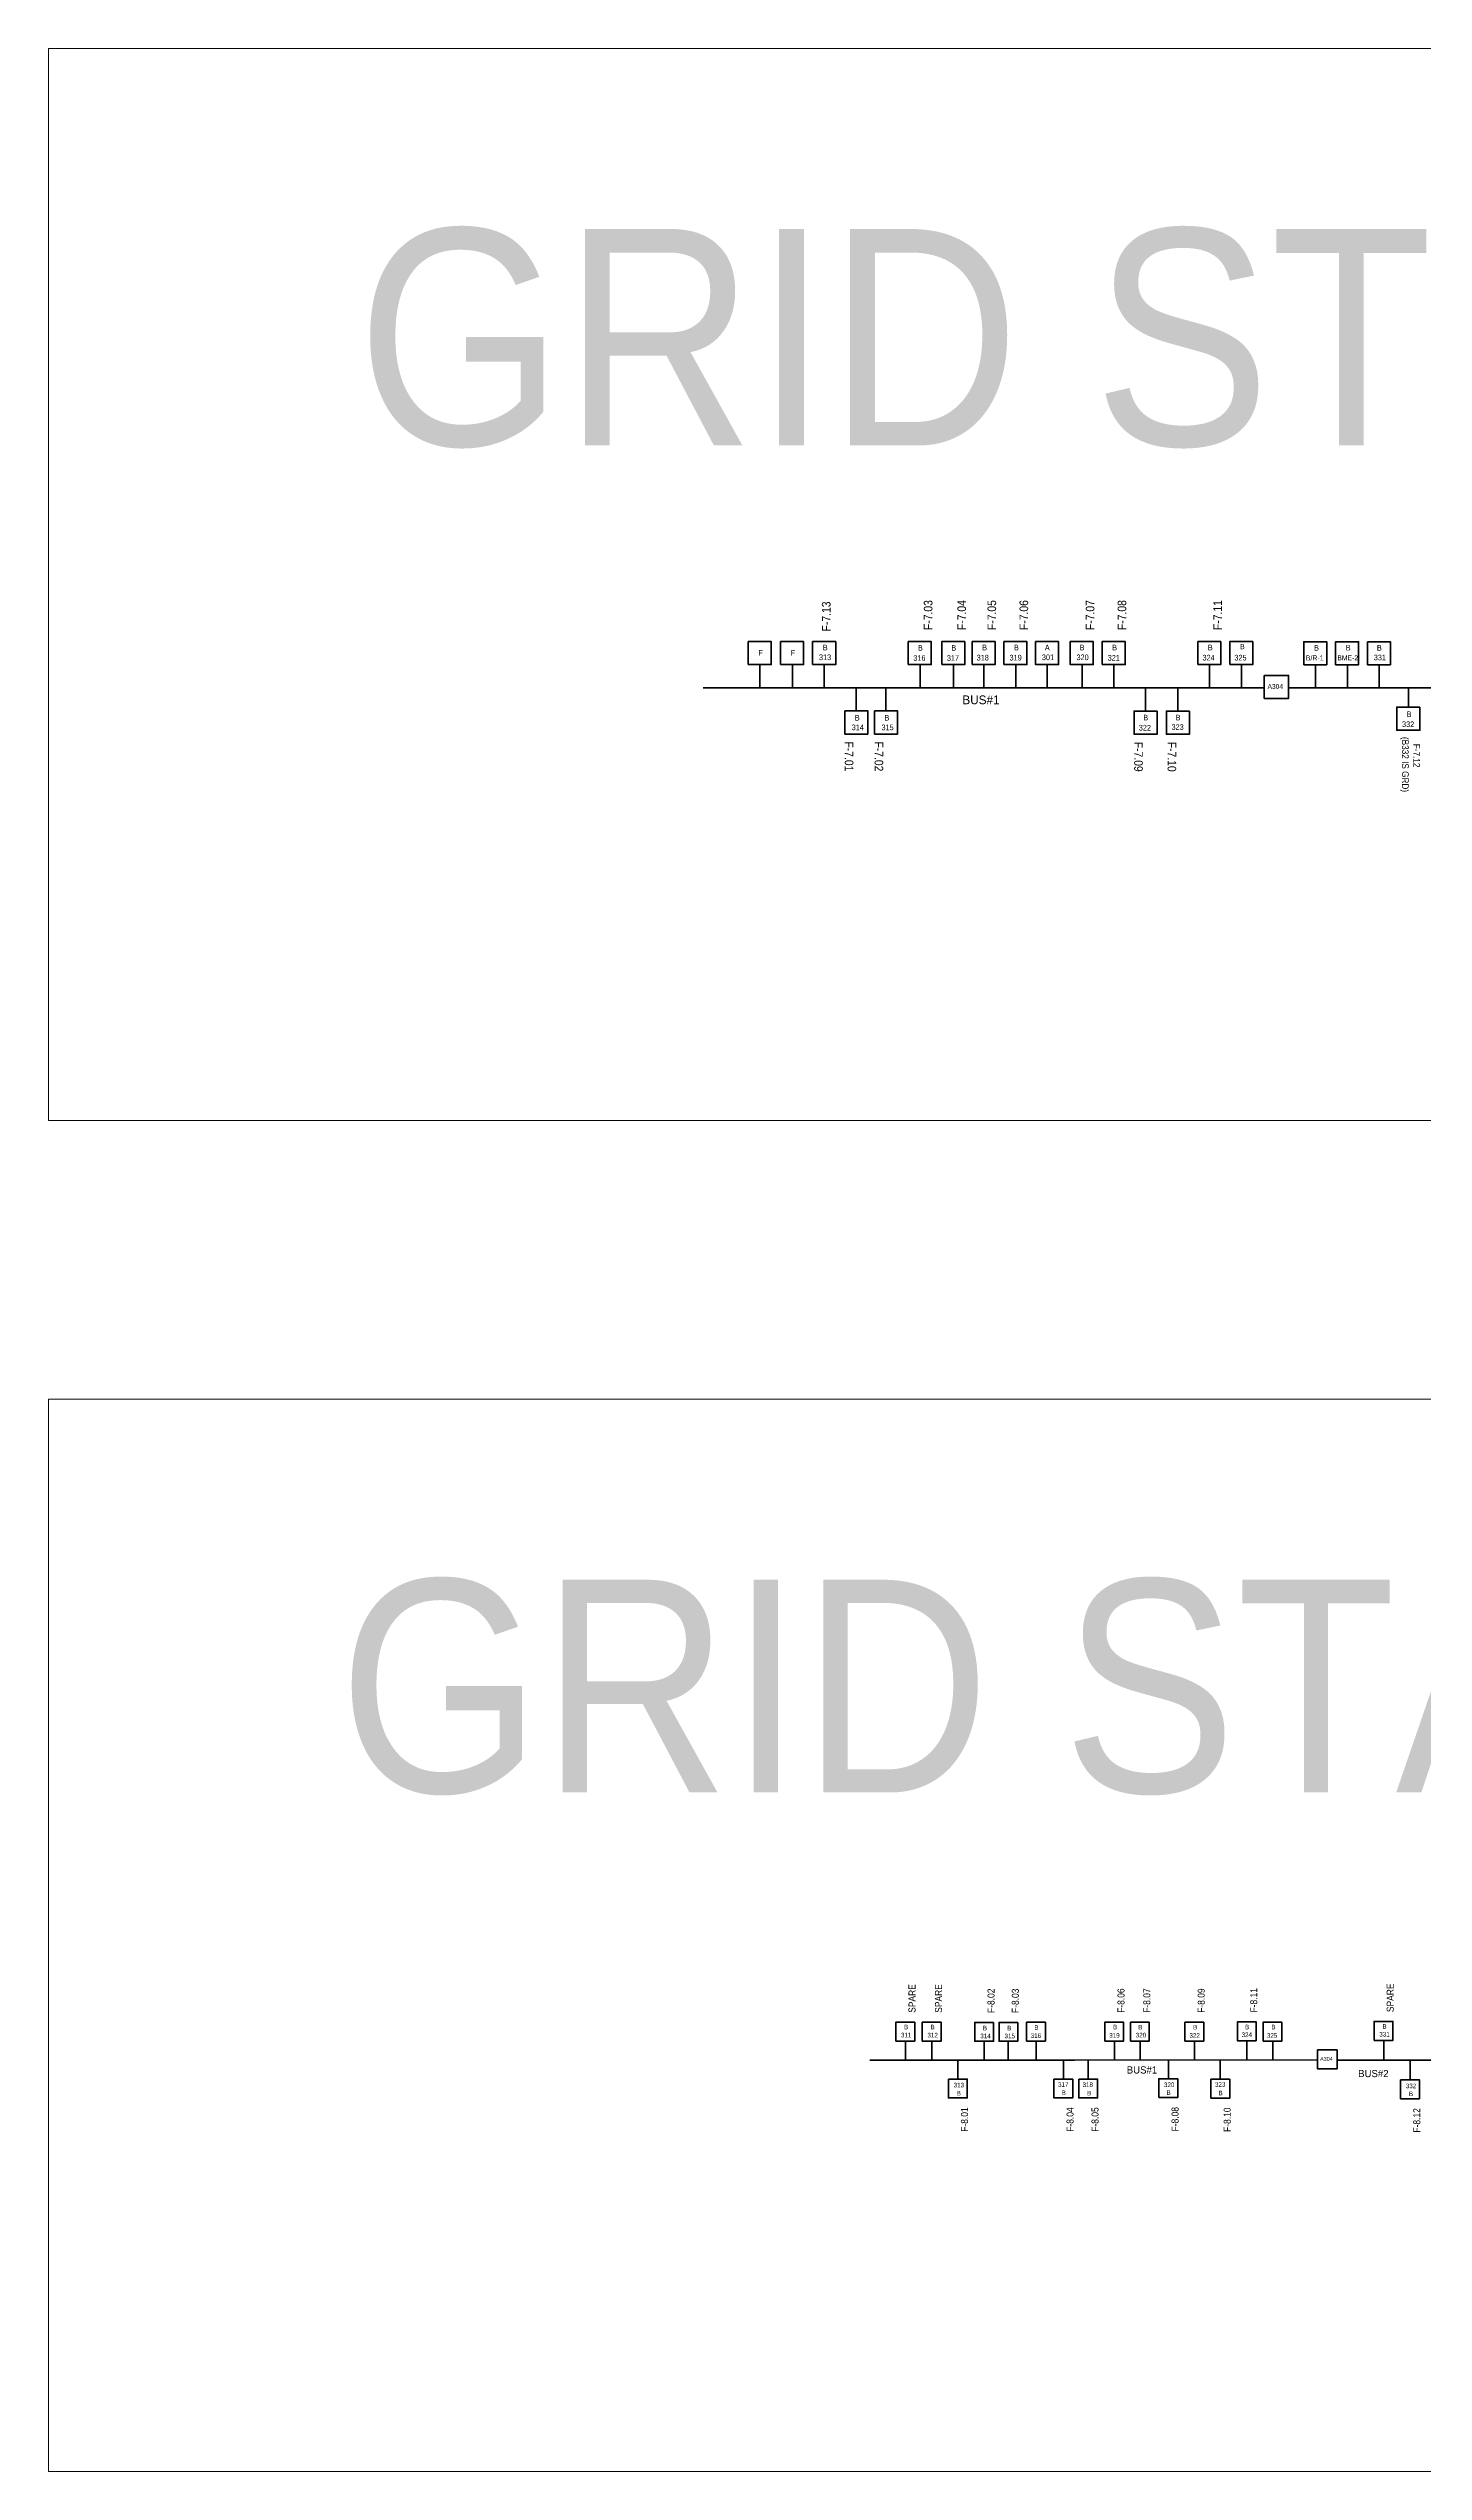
# Model space of a CAD drawing. Header units: metres. Extents: x 65984 to 144644, y -19036 to 23726.
# Drawn here: x 125443 to 126242, y 9839 to 11247 of the extents above; entities that cross this region are included whole.
import ezdxf
from ezdxf.enums import TextEntityAlignment as Align

# ---------------------------------------------------------------- set-up
doc = ezdxf.new("R2010")
doc.units = ezdxf.units.M
doc.header["$MEASUREMENT"] = 0
for name, color, linetype, lineweight in [('d_switch', 95, 'Continuous', 40), ('GRID STATION  04', 7, 'Continuous', 40), ('GRID STATION 01', 7, 'Continuous', 40), ('O H MAIN FEEDER', 4, 'Continuous', 100)]:
    doc.layers.add(name, color=color, linetype=linetype, lineweight=lineweight)
doc.styles.add('NASKHF', font='naskhf.shx', dxfattribs={"height": 8})
doc.styles.add('Style-Arial', font='arial.ttf')
doc.styles.add('Style-msdefault', font='msdefault.shx')

# ---------------------------------------------------------------- blocks, each defined once
blk = doc.blocks.new('*U1378')
at = {"layer": 'GRID STATION  04', "color": 251, "linetype": 'Continuous', "lineweight": 70, "ltscale": 0.585967, "flags": 128}
blk.add_lwpolyline([(5.1, 5.1), (5.1, -5.1), (-5.1, -5.1), (-5.1, 5.1)], close=True, dxfattribs=at)
at = {"layer": 'GRID STATION  04', "color": 251, "linetype": 'Continuous', "lineweight": 70, "style": 'Style-msdefault', "width": 0.888889}
for s, p in [('B', (-0.8, 3.2)), ('332', (-2.8, -1.2))]:
    blk.add_text(s, height=2.48, dxfattribs=at).set_placement(p, align=Align.TOP_LEFT)

msp = doc.modelspace()

# ---------------------------------------------------------------- linework, layer by layer
at = {"layer": 'GRID STATION  04', "color": 214, "linetype": 'Continuous', "lineweight": 70, "ltscale": 0.482743}
for p, q in [((125856.5, 10888.9), (125856.5, 10875.5)), ((125875.4, 10888.9), (125875.4, 10875.5)), ((126179.2, 10888.8), (126179.2, 10875.4))]:
    msp.add_line(p, q, dxfattribs=at)
at = {"layer": 'GRID STATION  04', "color": 5, "linetype": 'Continuous', "lineweight": 70, "ltscale": 0.482743}
for p, q in [((125893.9, 10888.9), (125893.9, 10875.5)), ((126197.8, 10888.8), (126197.8, 10875.4))]:
    msp.add_line(p, q, dxfattribs=at)
at = {"layer": 'GRID STATION  04', "color": 121, "linetype": 'Continuous', "lineweight": 70, "ltscale": 0.482743}
for p, q in [((125949.5, 10888.9), (125949.5, 10875.5)), ((125969, 10888.9), (125969, 10875.5)), ((126005.1, 10888.9), (126005.1, 10875.5)), ((126117.7, 10888.9), (126117.7, 10875.5)), ((126136.2, 10888.9), (126136.2, 10875.5)), ((126080.4, 10861.9), (126080.4, 10875.3)), ((126099.2, 10861.9), (126099.2, 10875.3))]:
    msp.add_line(p, q, dxfattribs=at)
at = {"layer": 'GRID STATION  04', "color": 157, "linetype": 'Continuous', "lineweight": 70, "ltscale": 0.482743}
msp.add_line((125986.6, 10888.9), (125986.6, 10875.5), dxfattribs=at)
at = {"layer": 'GRID STATION  04', "color": 218, "linetype": 'Continuous', "lineweight": 70, "ltscale": 0.482743}
for p, q in [((126023.4, 10875.5), (126023.4, 10888.9)), ((126043.6, 10875.5), (126043.6, 10888.9)), ((126216.3, 10875.4), (126216.3, 10888.8)), ((125912.4, 10875.4), (125912.4, 10862)), ((125929.6, 10875.4), (125929.6, 10862))]:
    msp.add_line(p, q, dxfattribs=at)
at = {"layer": 'GRID STATION  04', "color": 251, "linetype": 'Continuous', "lineweight": 70, "ltscale": 0.482743}
for p, q in [((126062.1, 10888.9), (126062.1, 10875.5)), ((125912.4, 10864.2), (125912.4, 10875.4)), ((125929.6, 10864.2), (125929.6, 10875.4)), ((126233.2, 10864.2), (126233.2, 10875.4))]:
    msp.add_line(p, q, dxfattribs=at)
at = {"layer": 'GRID STATION  04', "color": 121, "linetype": 'Continuous', "lineweight": 211, "ltscale": 0.482743}
for p, q in [((125976.9, 10875.4), (125823.5, 10875.4)), ((126149.5, 10875.5), (125976.7, 10875.4)), ((126327.5, 10875.4), (126163.6, 10875.4))]:
    msp.add_line(p, q, dxfattribs=at)
at = {"layer": 'GRID STATION  04', "color": 214, "linetype": 'Continuous', "lineweight": 70, "ltscale": 0.437972}
for p, q in [((125941, 10089.3), (125941, 10078.2)), ((125956.4, 10089.3), (125956.4, 10078.2)), ((126218.9, 10089.7), (126218.9, 10078.2))]:
    msp.add_line(p, q, dxfattribs=at)
at = {"layer": 'GRID STATION  04', "color": 6, "linetype": 'Continuous', "lineweight": 70, "ltscale": 0.437972}
for p, q in [((125986.7, 10078.2), (125986.7, 10089.2)), ((125986.7, 10087.4), (125986.7, 10078.2))]:
    msp.add_line(p, q, dxfattribs=at)
at = {"layer": 'GRID STATION  04', "color": 1, "linetype": 'Continuous', "lineweight": 70, "ltscale": 0.437972}
for p, q in [((126000.7, 10078.2), (126000.7, 10089.2)), ((126000.7, 10087.4), (126000.7, 10078.2)), ((126123.9, 10067.1), (126123.9, 10078.3))]:
    msp.add_line(p, q, dxfattribs=at)
at = {"layer": 'GRID STATION  04', "color": 121, "linetype": 'Continuous', "lineweight": 70, "ltscale": 0.437972}
for p, q in [((126017, 10089.3), (126017, 10078.2)), ((126154.4, 10089.3), (126154.4, 10078.4))]:
    msp.add_line(p, q, dxfattribs=at)
at = {"layer": 'GRID STATION  04', "color": 2, "linetype": 'Continuous', "lineweight": 70, "ltscale": 0.437972}
msp.add_line((126062.4, 10089.3), (126062.4, 10078.3), dxfattribs=at)
at = {"layer": 'GRID STATION  04', "color": 218, "linetype": 'Continuous', "lineweight": 70, "ltscale": 0.437972}
for p, q in [((126077.4, 10078.3), (126077.4, 10089.3)), ((126093.8, 10078.4), (126093.8, 10067.4))]:
    msp.add_line(p, q, dxfattribs=at)
at = {"layer": 'GRID STATION  04', "color": 30, "linetype": 'Continuous', "lineweight": 70, "ltscale": 0.437972}
msp.add_line((126109, 10089.3), (126109, 10078.4), dxfattribs=at)
at = {"layer": 'GRID STATION  04', "color": 251, "linetype": 'Continuous', "lineweight": 70, "ltscale": 0.437972}
msp.add_line((126139.3, 10089.5), (126139.3, 10078.3), dxfattribs=at)
at = {"layer": 'GRID STATION  04', "color": 121, "linetype": 'Continuous', "lineweight": 211, "ltscale": 0.437972}
for p, q in [((126039.3, 10078.2), (125920.4, 10078.2)), ((126180.3, 10078.3), (126039.1, 10078.2)), ((126447.1, 10078.2), (126191.8, 10078.2))]:
    msp.add_line(p, q, dxfattribs=at)
at = {"layer": 'GRID STATION  04', "color": 94, "linetype": 'Continuous', "lineweight": 70, "ltscale": 0.437972}
msp.add_line((125971.5, 10067.2), (125971.5, 10078.2), dxfattribs=at)
at = {"layer": 'GRID STATION  04', "color": 234, "linetype": 'Continuous', "lineweight": 70, "ltscale": 0.437972}
msp.add_line((126032.9, 10067.2), (126032.9, 10078.2), dxfattribs=at)
at = {"layer": 'GRID STATION  04', "color": 5, "linetype": 'Continuous', "lineweight": 70, "ltscale": 0.437972}
for p, q in [((126047.2, 10067.2), (126047.2, 10078.2)), ((126234.2, 10066.8), (126234.2, 10078.3))]:
    msp.add_line(p, q, dxfattribs=at)
at = {"layer": 'GRID STATION  04', "color": 214, "linetype": 'Continuous', "lineweight": 70, "ltscale": 0.482743, "flags": 128}
for points in [[(125849.7, 10888.9), (125849.7, 10902.3), (125863.1, 10902.3), (125863.1, 10888.9)], [(125868.5, 10888.9), (125868.5, 10902.3), (125881.9, 10902.3), (125881.9, 10888.9)], [(126172.4, 10888.8), (126172.4, 10902.2), (126185.8, 10902.2), (126185.8, 10888.8)]]:
    msp.add_lwpolyline(points, close=True, dxfattribs=at)
at = {"layer": 'GRID STATION  04', "color": 5, "linetype": 'Continuous', "lineweight": 70, "ltscale": 0.482743, "flags": 128}
for points in [[(125887.1, 10888.9), (125887.1, 10902.3), (125900.5, 10902.3), (125900.5, 10888.9)], [(126190.9, 10888.8), (126190.9, 10902.2), (126204.3, 10902.2), (126204.3, 10888.8)]]:
    msp.add_lwpolyline(points, close=True, dxfattribs=at)
at = {"layer": 'GRID STATION  04', "color": 121, "linetype": 'Continuous', "lineweight": 70, "ltscale": 0.482743, "flags": 128}
for points in [[(125942.7, 10888.9), (125942.7, 10902.3), (125956, 10902.3), (125956, 10888.9)], [(125962.1, 10888.9), (125962.1, 10902.3), (125975.5, 10902.3), (125975.5, 10888.9)], [(125998.2, 10888.9), (125998.2, 10902.3), (126011.6, 10902.3), (126011.6, 10888.9)], [(126110.9, 10888.9), (126110.9, 10902.3), (126124.2, 10902.3), (126124.2, 10888.9)], [(126129.4, 10888.9), (126129.4, 10902.3), (126142.8, 10902.3), (126142.8, 10888.9)], [(126087.2, 10861.9), (126087.2, 10848.5), (126073.8, 10848.5), (126073.8, 10861.9)], [(126106, 10861.9), (126106, 10848.5), (126092.6, 10848.5), (126092.6, 10861.9)]]:
    msp.add_lwpolyline(points, close=True, dxfattribs=at)
at = {"layer": 'GRID STATION  04', "color": 157, "linetype": 'Continuous', "lineweight": 70, "ltscale": 0.482743, "flags": 128}
msp.add_lwpolyline([(125979.7, 10888.9), (125979.7, 10902.3), (125993.1, 10902.3), (125993.1, 10888.9)], close=True, dxfattribs=at)
at = {"layer": 'GRID STATION  04', "color": 218, "linetype": 'Continuous', "lineweight": 70, "ltscale": 0.482743, "flags": 128}
for points in [[(126016.6, 10902.3), (126016.6, 10888.9), (126030, 10888.9), (126030, 10902.3)], [(126036.8, 10902.3), (126036.8, 10888.9), (126050.1, 10888.9), (126050.1, 10902.3)], [(126209.5, 10902.2), (126209.5, 10888.8), (126222.8, 10888.8), (126222.8, 10902.2)], [(125919.2, 10848.6), (125919.2, 10862), (125905.9, 10862), (125905.9, 10848.6)], [(125936.5, 10848.6), (125936.5, 10862), (125923.1, 10862), (125923.1, 10848.6)]]:
    msp.add_lwpolyline(points, close=True, dxfattribs=at)
at = {"layer": 'GRID STATION  04', "color": 251, "linetype": 'Continuous', "lineweight": 70, "ltscale": 0.482743, "flags": 128}
msp.add_lwpolyline([(126055.3, 10888.9), (126055.3, 10902.3), (126068.7, 10902.3), (126068.7, 10888.9)], close=True, dxfattribs=at)
at = {"layer": 'GRID STATION  04', "color": 121, "linetype": 'Continuous', "lineweight": 53, "ltscale": 0.482743, "flags": 128}
msp.add_lwpolyline([(126149.5, 10882.6), (126149.5, 10869.3), (126163.6, 10869.3), (126163.6, 10882.6)], close=True, dxfattribs=at)
at = {"layer": 'GRID STATION  04', "color": 214, "linetype": 'Continuous', "lineweight": 70, "ltscale": 0.437972, "flags": 128}
for points in [[(125935.4, 10089.3), (125935.4, 10100.2), (125946.4, 10100.2), (125946.4, 10089.3)], [(125950.8, 10089.3), (125950.8, 10100.2), (125961.8, 10100.2), (125961.8, 10089.3)], [(126213.3, 10089.7), (126213.3, 10100.7), (126224.2, 10100.7), (126224.2, 10089.7)]]:
    msp.add_lwpolyline(points, close=True, dxfattribs=at)
at = {"layer": 'GRID STATION  04', "color": 6, "linetype": 'Continuous', "lineweight": 70, "ltscale": 0.437972, "flags": 128}
msp.add_lwpolyline([(125992.2, 10100.1), (125992.2, 10089.2), (125981.3, 10089.2), (125981.3, 10100.1)], close=True, dxfattribs=at)
at = {"layer": 'GRID STATION  04', "color": 1, "linetype": 'Continuous', "lineweight": 70, "ltscale": 0.437972, "flags": 128}
for points in [[(126006.3, 10100.1), (126006.3, 10089.2), (125995.4, 10089.2), (125995.4, 10100.1)], [(126129.5, 10067.1), (126129.5, 10056.2), (126118.5, 10056.2), (126118.5, 10067.1)]]:
    msp.add_lwpolyline(points, close=True, dxfattribs=at)
at = {"layer": 'GRID STATION  04', "color": 121, "linetype": 'Continuous', "lineweight": 70, "ltscale": 0.437972, "flags": 128}
for points in [[(126011.4, 10089.3), (126011.4, 10100.2), (126022.3, 10100.2), (126022.3, 10089.3)], [(126148.8, 10089.3), (126148.8, 10100.2), (126159.7, 10100.2), (126159.7, 10089.3)]]:
    msp.add_lwpolyline(points, close=True, dxfattribs=at)
at = {"layer": 'GRID STATION  04', "color": 2, "linetype": 'Continuous', "lineweight": 70, "ltscale": 0.437972, "flags": 128}
msp.add_lwpolyline([(126056.8, 10089.3), (126056.8, 10100.2), (126067.7, 10100.2), (126067.7, 10089.3)], close=True, dxfattribs=at)
at = {"layer": 'GRID STATION  04', "color": 218, "linetype": 'Continuous', "lineweight": 70, "ltscale": 0.437972, "flags": 128}
for points in [[(126071.8, 10100.2), (126071.8, 10089.3), (126082.7, 10089.3), (126082.7, 10100.2)], [(126088.2, 10056.5), (126088.2, 10067.4), (126099.2, 10067.4), (126099.2, 10056.5)]]:
    msp.add_lwpolyline(points, close=True, dxfattribs=at)
at = {"layer": 'GRID STATION  04', "color": 30, "linetype": 'Continuous', "lineweight": 70, "ltscale": 0.437972, "flags": 128}
msp.add_lwpolyline([(126103.4, 10089.3), (126103.4, 10100.2), (126114.3, 10100.2), (126114.3, 10089.3)], close=True, dxfattribs=at)
at = {"layer": 'GRID STATION  04', "color": 251, "linetype": 'Continuous', "lineweight": 70, "ltscale": 0.437972, "flags": 128}
msp.add_lwpolyline([(126144.8, 10089.5), (126144.8, 10100.4), (126133.9, 10100.4), (126133.9, 10089.5)], close=True, dxfattribs=at)
at = {"layer": 'GRID STATION  04', "color": 121, "linetype": 'Continuous', "lineweight": 53, "ltscale": 0.437972, "flags": 128}
msp.add_lwpolyline([(126180.3, 10084.2), (126180.3, 10073.2), (126191.8, 10073.2), (126191.8, 10084.2)], close=True, dxfattribs=at)
at = {"layer": 'GRID STATION  04', "color": 94, "linetype": 'Continuous', "lineweight": 70, "ltscale": 0.437972, "flags": 128}
msp.add_lwpolyline([(125966, 10067.2), (125966, 10056.3), (125976.9, 10056.3), (125976.9, 10067.2)], close=True, dxfattribs=at)
at = {"layer": 'GRID STATION  04', "color": 234, "linetype": 'Continuous', "lineweight": 70, "ltscale": 0.437972, "flags": 128}
msp.add_lwpolyline([(126027.3, 10067.2), (126027.3, 10056.3), (126038.2, 10056.3), (126038.2, 10067.2)], close=True, dxfattribs=at)
at = {"layer": 'GRID STATION  04', "color": 5, "linetype": 'Continuous', "lineweight": 70, "ltscale": 0.437972, "flags": 128}
for points in [[(126041.7, 10067.2), (126041.7, 10056.3), (126052.6, 10056.3), (126052.6, 10067.2)], [(126228.7, 10066.8), (126228.7, 10055.8), (126239.6, 10055.8), (126239.6, 10066.8)]]:
    msp.add_lwpolyline(points, close=True, dxfattribs=at)
at = {"layer": 'O H MAIN FEEDER', "color": 140, "linetype": 'Continuous', "lineweight": 13, "flags": 128}
for points in [[(125443.2, 11246.9), (127158.7, 11246.9), (127158.7, 10624), (125443.2, 10624)], [(125443.2, 10462.1), (127158.7, 10462.1), (127158.7, 9839.2), (125443.2, 9839.2)]]:
    msp.add_lwpolyline(points, close=True, dxfattribs=at)

# ---------------------------------------------------------------- block references
at = {"layer": 'GRID STATION  04', "color": 251, "linetype": 'Continuous', "lineweight": 70, "ltscale": 0.585967, "xscale": 1.32074223053781, "yscale": 1.32074223053781, "zscale": 1.32074223053781}
msp.add_blockref('*U1378', (126233.2, 10857.5), dxfattribs=at)

# ---------------------------------------------------------------- texts
at = {"layer": 'd_switch', "color": 2, "linetype": 'Continuous', "lineweight": 30, "style": 'Style-msdefault', "width": 0.9}
for s, height, rotation, p in [('F-7.13', 5, 90, (125892.5, 10908.2)), ('F-7.03', 5, 90, (125951.7, 10909)), ('F-7.04', 5, 90, (125971.2, 10909)), ('F-7.06', 5, 90, (126007.3, 10909)), ('F-7.07', 5, 90, (126045.8, 10909)), ('F-7.08', 5, 90, (126064.3, 10909)), ('F-7.11', 5, 90, (126119.9, 10909)), ('F-7.01', 5, 270, (125910.8, 10844.3)), ('F-7.02', 5, 270, (125928.1, 10844.3)), ('F-7.09', 5, 270, (126078.9, 10844.1)), ('F-7.10', 5, 270, (126098.3, 10844.1)), ('SPARE', 4.08, 90, (125942.8, 10105.7)), ('SPARE', 4.08, 90, (125958.2, 10105.7)), ('SPARE', 4.08, 90, (126220.6, 10106.1)), ('F-8.02', 4.08, 90, (125988.7, 10105.6)), ('F-8.06', 4.08, 90, (126064.2, 10105.7)), ('F-8.07', 4.08, 90, (126079.2, 10105.7))]:
    msp.add_text(s, height=height, rotation=rotation, dxfattribs=at).set_placement(p, align=Align.TOP_LEFT)
at = {"layer": 'd_switch', "color": 157, "linetype": 'Continuous', "lineweight": 30, "style": 'Style-msdefault', "width": 0.9}
msp.add_text('F-7.05', height=5, rotation=90, dxfattribs=at).set_placement((125988.7, 10909), align=Align.TOP_LEFT)
at = {"layer": 'd_switch', "color": 1, "linetype": 'Continuous', "lineweight": 30, "style": 'Style-msdefault', "width": 0.9}
msp.add_text('F-8.03', height=4.08, rotation=90, dxfattribs=at).set_placement((126002.8, 10105.6), align=Align.TOP_LEFT)
at = {"layer": 'd_switch', "color": 30, "linetype": 'Continuous', "lineweight": 30, "style": 'Style-msdefault', "width": 0.9}
msp.add_text('F-8.09', height=4.08, rotation=90, dxfattribs=at).set_placement((126110.8, 10105.7), align=Align.TOP_LEFT)
at = {"layer": 'd_switch', "color": 251, "linetype": 'Continuous', "lineweight": 30, "style": 'Style-msdefault', "width": 0.9}
msp.add_text('F-8.11', height=4.08, rotation=90, dxfattribs=at).set_placement((126141.3, 10105.9), align=Align.TOP_LEFT)
at = {"layer": 'd_switch', "color": 234, "linetype": 'Continuous', "lineweight": 30, "style": 'Style-msdefault', "width": 0.9}
msp.add_text('F-8.04', height=4.08, rotation=90, dxfattribs=at).set_placement((126034.6, 10050.8), align=Align.TOP_RIGHT)
at = {"layer": 'd_switch', "color": 2, "linetype": 'Continuous', "lineweight": 30, "style": 'Style-msdefault', "width": 0.9}
for s, rotation, p in [('F-8.05', 90.0853, (126049.1, 10050.8)), ('F-8.08', 90, (126095.6, 10051))]:
    msp.add_text(s, height=4.08, rotation=rotation, dxfattribs=at).set_placement(p, align=Align.TOP_RIGHT)
at = {"layer": 'd_switch', "color": 94, "linetype": 'Continuous', "lineweight": 30, "style": 'Style-msdefault', "width": 0.9}
msp.add_text('F-8.01', height=4.08, rotation=90, dxfattribs=at).set_placement((125973.3, 10050.8), align=Align.TOP_RIGHT)
at = {"layer": 'd_switch', "color": 1, "linetype": 'Continuous', "lineweight": 30, "style": 'Style-msdefault', "width": 0.9}
msp.add_text('F-8.10', height=4.08, rotation=90, dxfattribs=at).set_placement((126125.9, 10050.7), align=Align.TOP_RIGHT)
at = {"layer": 'd_switch', "color": 5, "linetype": 'Continuous', "lineweight": 30, "style": 'Style-msdefault', "width": 0.9}
msp.add_text('F-8.12', height=4.08, rotation=90, dxfattribs=at).set_placement((126236, 10050.3), align=Align.TOP_RIGHT)
at = {"layer": 'd_switch', "color": 2, "linetype": 'Continuous', "lineweight": 30, "insert": (126240, 10846.9), "char_height": 3.957, "attachment_point": 1, "rotation": 270, "style": 'NASKHF'}
msp.add_mtext('\\Fmsdefault;\\H1x;\\W0.9;   F-7.12\\P(B332 IS GRD)', dxfattribs=at)
at = {"layer": 'GRID STATION  04', "color": 5, "linetype": 'Continuous', "lineweight": 70, "style": 'Style-msdefault', "width": 0.888889}
for s, height, p in [('F', 3.28, (125855.6, 10897.4)), ('F', 3.28, (125874.4, 10897.4)), ('B', 3.28, (125893, 10900.5)), ('B', 3.28, (126196.8, 10900.4)), ('BME-2', 2.92, (126191.9, 10894.3))]:
    msp.add_text(s, height=height, dxfattribs=at).set_placement(p, align=Align.TOP_LEFT)
at = {"layer": 'GRID STATION  04', "color": 121, "linetype": 'Continuous', "lineweight": 70, "style": 'Style-msdefault', "width": 0.888889}
for s, height, p in [('B', 3.28, (125948.3, 10900.3)), ('B', 3.28, (125967.7, 10900.3)), ('B', 3.28, (126004.1, 10900.5)), ('B', 3.28, (126116.7, 10900.5)), ('B', 2.91, (126135.5, 10900.8)), ('316', 3.28, (125945.6, 10894.4)), ('317', 3.28, (125965.1, 10894.4)), ('319', 3.28, (126001.5, 10894.6)), ('324', 3.28, (126113.6, 10894.6)), ('325', 3.28, (126132.1, 10894.6)), ('322', 3.28, (126076.6, 10853.9)), ('B', 3.28, (126079.2, 10859.8)), ('323', 3.28, (126095.6, 10854.3)), ('B', 3.28, (126098, 10859.8))]:
    msp.add_text(s, height=height, dxfattribs=at).set_placement(p, align=Align.TOP_LEFT)
at = {"layer": 'GRID STATION  04', "color": 157, "linetype": 'Continuous', "lineweight": 70, "style": 'Style-msdefault', "width": 0.888889}
for s, p in [('B', (125985.6, 10900.5)), ('318', (125982.4, 10894.6))]:
    msp.add_text(s, height=3.28, dxfattribs=at).set_placement(p, align=Align.TOP_LEFT)
at = {"layer": 'GRID STATION  04', "color": 218, "linetype": 'Continuous', "lineweight": 70, "style": 'Style-msdefault', "width": 0.888889}
for s, p in [('A', (126022, 10900.5)), ('B', (126042.2, 10900.5)), ('B', (126214.9, 10900.3)), ('313', (125890.8, 10894.8)), ('301', (126020.3, 10894.8)), ('320', (126040.4, 10894.8)), ('331', (126213.1, 10894.7)), ('314', (125909.8, 10854.1)), ('B', (125911.6, 10859.7)), ('315', (125927.1, 10854.1)), ('B', (125928.8, 10859.7))]:
    msp.add_text(s, height=3.28, dxfattribs=at).set_placement(p, align=Align.TOP_LEFT)
at = {"layer": 'GRID STATION  04', "color": 251, "linetype": 'Continuous', "lineweight": 70, "style": 'Style-msdefault', "width": 0.888889}
for s, p in [('B', (126061.1, 10900.5)), ('321', (126058.5, 10894.5))]:
    msp.add_text(s, height=3.28, dxfattribs=at).set_placement(p, align=Align.TOP_LEFT)
at = {"layer": 'GRID STATION  04', "color": 214, "linetype": 'Continuous', "lineweight": 70, "style": 'Style-msdefault', "width": 0.888889}
for s, height, p in [('B', 3.28, (126178.4, 10900.3)), ('B/R-1', 2.99, (126173.6, 10894.3))]:
    msp.add_text(s, height=height, dxfattribs=at).set_placement(p, align=Align.TOP_LEFT)
at = {"layer": 'GRID STATION  04', "color": 121, "linetype": 'Continuous', "lineweight": 70, "style": 'Style-msdefault'}
msp.add_text('BUS#1', height=5.1, dxfattribs=at).set_placement((125974.1, 10871), align=Align.TOP_LEFT)
at = {"layer": 'GRID STATION  04', "color": 121, "linetype": 'Continuous', "lineweight": 40, "style": 'Style-msdefault'}
msp.add_text('A304', height=2.78, dxfattribs=at).set_placement((126151.4, 10877.6), align=Align.TOP_LEFT)
at = {"layer": 'GRID STATION  04', "color": 218, "linetype": 'Continuous', "lineweight": 30, "style": 'Style-msdefault', "width": 0.888889}
for s, p in [('311', (125938.4, 10094.1)), ('312', (125953.8, 10094.1)), ('320', (126074.8, 10094.1)), ('B', (126076.2, 10098.7)), ('331', (126216.3, 10094.6))]:
    msp.add_text(s, height=2.68, dxfattribs=at).set_placement(p, align=Align.TOP_LEFT)
at = {"layer": 'GRID STATION  04', "color": 5, "linetype": 'Continuous', "lineweight": 30, "style": 'Style-msdefault', "width": 0.888889}
for p in [(125940.2, 10098.8), (125955.6, 10098.8), (126218.1, 10099.2)]:
    msp.add_text('B', height=2.68, dxfattribs=at).set_placement(p, align=Align.TOP_LEFT)
at = {"layer": 'GRID STATION  04', "color": 6, "linetype": 'Continuous', "lineweight": 30, "style": 'Style-msdefault', "width": 0.888889}
for s, p in [('314', (125984.5, 10093.6)), ('B', (125986, 10098.2))]:
    msp.add_text(s, height=2.68, dxfattribs=at).set_placement(p, align=Align.TOP_LEFT)
at = {"layer": 'GRID STATION  04', "color": 1, "linetype": 'Continuous', "lineweight": 30, "style": 'Style-msdefault', "width": 0.888889}
for s, p in [('315', (125998.6, 10093.6)), ('B', (126000.1, 10098.2))]:
    msp.add_text(s, height=2.68, dxfattribs=at).set_placement(p, align=Align.TOP_LEFT)
at = {"layer": 'GRID STATION  04', "color": 121, "linetype": 'Continuous', "lineweight": 30, "style": 'Style-msdefault', "width": 0.888889}
for s, p in [('316', (126013.8, 10093.8)), ('B', (126015.9, 10098.6)), ('325', (126151, 10093.9)), ('B', (126153.6, 10098.8))]:
    msp.add_text(s, height=2.68, dxfattribs=at).set_placement(p, align=Align.TOP_LEFT)
at = {"layer": 'GRID STATION  04', "color": 2, "linetype": 'Continuous', "lineweight": 30, "style": 'Style-msdefault', "width": 0.888889}
for s, p in [('319', (126059.4, 10093.9)), ('B', (126061.6, 10098.8))]:
    msp.add_text(s, height=2.68, dxfattribs=at).set_placement(p, align=Align.TOP_LEFT)
at = {"layer": 'GRID STATION  04', "color": 30, "linetype": 'Continuous', "lineweight": 30, "style": 'Style-msdefault', "width": 0.888889}
for s, p in [('322', (126106, 10093.9)), ('B', (126108.1, 10098.7))]:
    msp.add_text(s, height=2.68, dxfattribs=at).set_placement(p, align=Align.TOP_LEFT)
at = {"layer": 'GRID STATION  04', "color": 251, "linetype": 'Continuous', "lineweight": 30, "style": 'Style-msdefault', "width": 0.888889}
for s, p in [('324', (126136.3, 10094.3)), ('B', (126138.3, 10098.8))]:
    msp.add_text(s, height=2.68, dxfattribs=at).set_placement(p, align=Align.TOP_LEFT)
at = {"layer": 'GRID STATION  04', "color": 121, "linetype": 'Continuous', "lineweight": 30, "style": 'Style-msdefault'}
for s, height, p in [('A304', 2.27, (126181.9, 10080.1)), ('BUS#1', 4.17, (126069.6, 10074.6)), ('BUS#2', 4.17, (126204, 10072.5))]:
    msp.add_text(s, height=height, dxfattribs=at).set_placement(p, align=Align.TOP_LEFT)
at = {"layer": 'GRID STATION  04', "color": 94, "linetype": 'Continuous', "lineweight": 30, "style": 'Style-msdefault', "width": 0.888889}
for s, p in [('313', (125969, 10062.4)), ('B', (125970.8, 10057.7))]:
    msp.add_text(s, height=2.68, dxfattribs=at).set_placement(p)
at = {"layer": 'GRID STATION  04', "color": 234, "linetype": 'Continuous', "lineweight": 30, "style": 'Style-msdefault', "width": 0.888889}
for s, p in [('317', (126029.7, 10062.7)), ('B', (126031.8, 10057.9))]:
    msp.add_text(s, height=2.68, dxfattribs=at).set_placement(p)
at = {"layer": 'GRID STATION  04', "color": 5, "linetype": 'Continuous', "lineweight": 30, "style": 'Style-msdefault', "width": 0.888889}
for s, p in [('318', (126043.9, 10062.6)), ('B', (126046.5, 10057.7))]:
    msp.add_text(s, height=2.68, rotation=0.0853, dxfattribs=at).set_placement(p)
at = {"layer": 'GRID STATION  04', "color": 218, "linetype": 'Continuous', "lineweight": 30, "style": 'Style-msdefault', "width": 0.888889}
for s, p in [('320', (126091.2, 10062.6)), ('B', (126092.7, 10058))]:
    msp.add_text(s, height=2.68, dxfattribs=at).set_placement(p)
at = {"layer": 'GRID STATION  04', "color": 1, "linetype": 'Continuous', "lineweight": 30, "style": 'Style-msdefault', "width": 0.888889}
for s, p in [('323', (126120.8, 10062.7)), ('B', (126122.9, 10057.8))]:
    msp.add_text(s, height=2.68, dxfattribs=at).set_placement(p)
at = {"layer": 'GRID STATION  04', "color": 5, "linetype": 'Continuous', "lineweight": 30, "style": 'Style-msdefault', "width": 0.888889}
for s, p in [('332', (126231.7, 10061.9)), ('B', (126233.5, 10057.3))]:
    msp.add_text(s, height=2.68, dxfattribs=at).set_placement(p)
at = {"layer": 'GRID STATION 01', "linetype": 'Continuous', "lineweight": 40, "style": 'Style-Arial', "width": 0.877058}
msp.add_text('GRID STATION#7', height=125.747, dxfattribs=at).set_placement((126255.8, 11079.1), align=Align.MIDDLE_CENTER)
at = {"layer": 'GRID STATION 01', "linetype": 'Continuous', "lineweight": 30, "style": 'Style-Arial', "width": 0.877058}
msp.add_text('GRID STATION#8', height=123.583, dxfattribs=at).set_placement((126234.3, 10295.5), align=Align.MIDDLE_CENTER)

doc.saveas('drawing.dxf')
